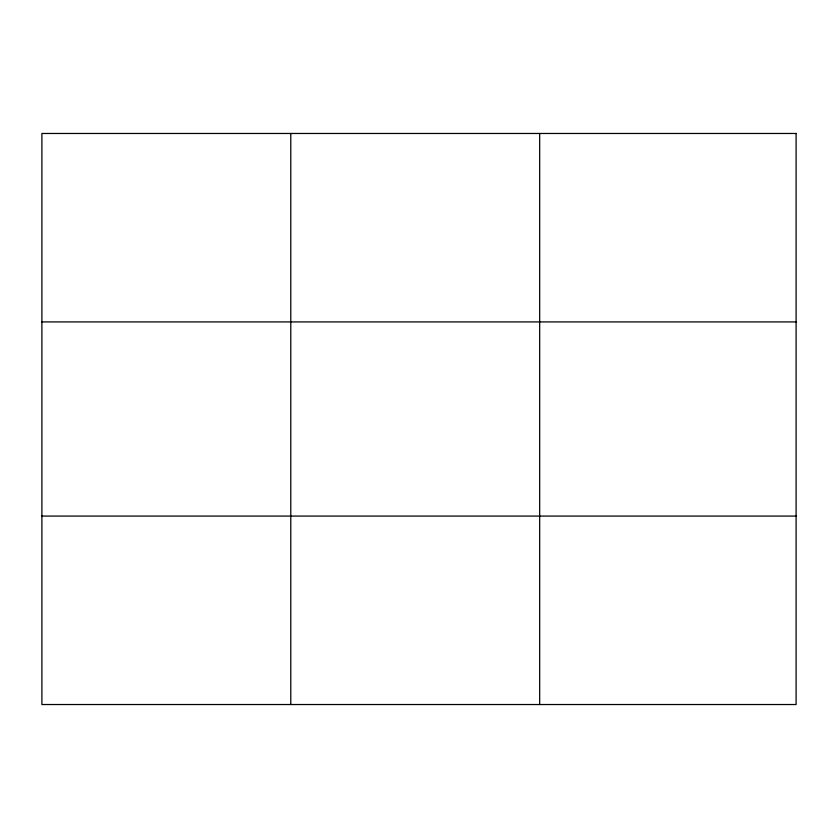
<?xml version="1.0" encoding="UTF-8"?>
<svg xmlns="http://www.w3.org/2000/svg" width="838" height="838" viewBox="0 0 838 838"><rect width="100%" height="100%" fill="white"/><g stroke="black" fill="none" stroke-linecap="round" stroke-linejoin="round"><path stroke-width="1.26" d="M290.786 133.472L290.786 704.528M539.672 133.472L539.672 704.528M41.9 321.918L796.1 321.918M41.9 516.082L796.1 516.082M796.1 133.472L796.1 704.528L41.9 704.528L41.9 133.472L796.1 133.472"/></g></svg>
